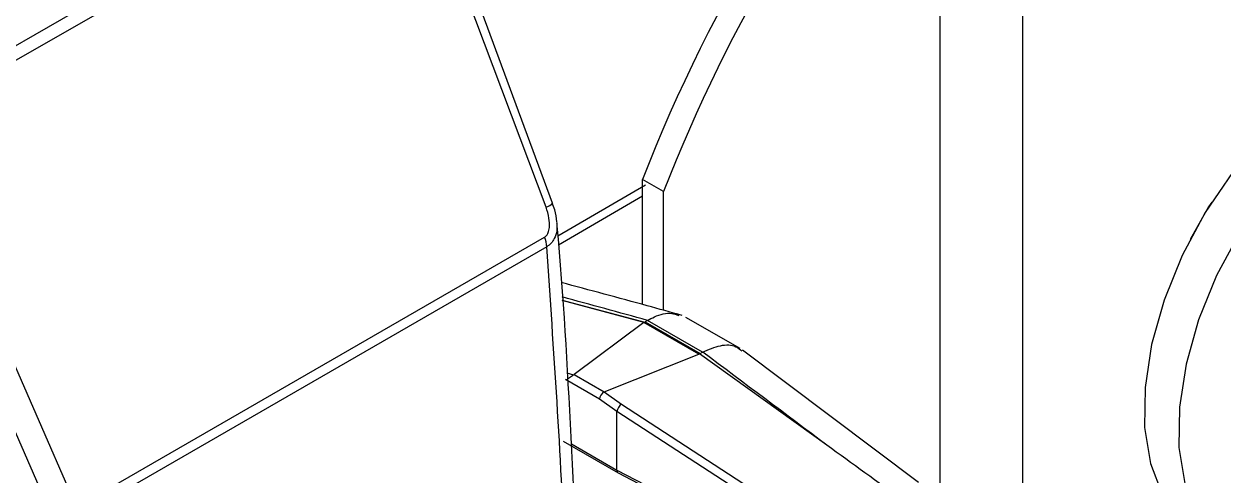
# Model space of a CAD drawing. Extents: x 7 to 135, y 3 to 97.
# Drawn here: x 99.184 to 101.107, y 75.435 to 76.159 of the extents above; entities that cross this region are included whole.
import ezdxf

# ---------------------------------------------------------------- set-up
doc = ezdxf.new("R2010")
doc.units = 0
doc.header["$MEASUREMENT"] = 0
doc.layers.add('OBJECT', color=7, linetype='CONTINUOUS')

msp = doc.modelspace()

# ---------------------------------------------------------------- linework, layer by layer
at = {"layer": 'OBJECT'}
for p, q in [((100.6533, 75.3971), (100.6533, 82.2536)), ((100.7862, 75.2971), (100.7862, 82.1769)), ((98.9798, 76.0142), (99.7662, 76.4682)), ((99.7782, 76.4514), (98.9986, 76.0014)), ((100.0214, 75.8653), (99.8105, 76.4264)), ((100.0316, 75.8716), (99.9097, 76.2025)), ((99.2298, 75.3679), (98.9507, 76.0065)), ((98.9986, 76.0014), (99.2686, 75.3837)), ((100.0405, 75.819), (100.1807, 75.901)), ((100.21, 75.8902), (100.176, 75.9098)), ((100.176, 75.7089), (100.176, 75.9098)), ((100.176, 75.8831), (100.0414, 75.8044)), ((100.21, 75.6996), (100.21, 75.8902)), ((99.2686, 75.3837), (100.0189, 75.8169)), ((100.0225, 75.8015), (99.2722, 75.3684)), ((100.0472, 75.7161), (100.1797, 75.6808)), ((100.1786, 75.6801), (100.0473, 75.7151)), ((100.3326, 75.6382), (100.2456, 75.6883)), ((100.1781, 75.6798), (100.0667, 75.5965)), ((100.2662, 75.6291), (100.1781, 75.6798)), ((100.1797, 75.6808), (100.1786, 75.6801)), ((100.1839, 75.6833), (100.1802, 75.6812)), ((100.1802, 75.6812), (100.2686, 75.6303)), ((100.2723, 75.6324), (100.1839, 75.6833)), ((100.1146, 75.5689), (100.2662, 75.6291)), ((100.4716, 75.4831), (100.2676, 75.6296)), ((100.2686, 75.6303), (100.2723, 75.6324)), ((100.6187, 75.4232), (100.3366, 75.6355)), ((100.1072, 75.5571), (100.0524, 75.5886)), ((100.0549, 75.5993), (100.0656, 75.5959)), ((100.0667, 75.5965), (100.1146, 75.5689)), ((100.1349, 75.5372), (100.1072, 75.5571)), ((100.1144, 75.5688), (100.1423, 75.5488)), ((100.4393, 75.3395), (100.1349, 75.5372)), ((100.135, 75.4432), (100.1349, 75.5372)), ((100.1423, 75.5488), (100.4465, 75.3512)), ((100.0488, 75.4895), (100.1371, 75.4387)), ((100.0621, 75.4852), (100.135, 75.4432)), ((100.135, 75.4432), (100.2103, 75.4039)), ((100.1372, 75.4386), (100.2124, 75.3993))]:
    msp.add_line(p, q, dxfattribs=at)
at = {"layer": 'OBJECT', "flags": 128}
for points in [[(101.1716, 75.9792), (101.1224, 75.9211), (101.0786, 75.8565), (101.0417, 75.7875), (101.0126, 75.7161), (100.9925, 75.6448), (100.982, 75.5759), (100.9813, 75.5114), (100.9905, 75.4536), (101.0094, 75.4043), (101.0372, 75.365), (101.071, 75.3383)], [(101.2267, 75.9473), (101.1776, 75.8893), (101.1338, 75.8247), (101.0968, 75.7556), (101.0678, 75.6843), (101.0477, 75.613), (101.0371, 75.544), (101.0364, 75.4796), (101.0457, 75.4218), (101.0645, 75.3724), (101.0924, 75.3332), (101.1284, 75.3052), (101.1713, 75.2894), (101.2198, 75.2864), (101.2724, 75.2962), (101.3272, 75.3185), (101.3827, 75.3526), (101.3964, 75.3629)], [(101.0892, 75.8734), (101.084, 75.8655), (101.0545, 75.8134)]]:
    msp.add_lwpolyline(points, dxfattribs=at)
at = {"layer": 'OBJECT'}
for centre, radius, start, end in [((102.5462, 74.991), 2.542, 138.127, 158.8102), ((102.5801, 74.9714), 2.542, 139.2863, 158.8102), ((100.0157, 75.8865), 0.022, 285.0586, 318.0978), ((99.9818, 75.8), 0.0407, 2.1912, 24.4656)]:
    msp.add_arc(centre, radius, start, end, dxfattribs=at)
for centre, major_axis, ratio, start_param, end_param in [((98.4678, 74.9059), (5.7573, -1.2716), 0.198151, 1.312096, 1.336934), ((99.8634, 75.7656), (0.3233, -0.0739), 0.221449, 6.097225, 6.103742), ((99.8637, 75.7655), (0.3274, -0.0717), 0.201693, 6.058952, 6.065463), ((99.8673, 75.7676), (0.3274, -0.0717), 0.201693, 6.065463, 6.069667), ((100.9603, 75.134), (0.6997, -0.4909), 0.108843, 3.05711, 3.070199), ((100.9598, 75.1343), (0.6944, -0.4931), 0.104694, 3.093637, 3.106728), ((100.9635, 75.1364), (0.6944, -0.4931), 0.104694, 3.090296, 3.093637), ((95.9673, 76.827), (13.537, -9.6303), 0.094718, 1.299662, 1.315174), ((100.0405, 75.6036), (0.0269, -0.0062), 0.221449, 5.956623, 6.097225), ((100.1143, 75.5611), (0.00542, 0.00841), 0.541883, 0.864153, 2.38259), ((100.1724, 75.5277), (0.0583, -0.0409), 0.108843, 3.070199, 3.096379), ((100.1418, 75.5414), (0.00564, 0.00826), 0.489088, 0.879924, 2.392006), ((100.2759, 75.4451), (0.141, -0.0922), 0.040881, 3.162041, 3.168396), ((100.1419, 75.4474), (0.00481, 0.00877), 0.561383, 2.344108, 3.15297)]:
    msp.add_ellipse(centre, major_axis=major_axis, ratio=ratio, start_param=start_param, end_param=end_param, dxfattribs=at)
for points, knots in [([(100.0189, 75.8169), (100.0201, 75.8178), (100.0227, 75.8197), (100.0255, 75.8252), (100.0274, 75.8345), (100.0265, 75.8488), (100.0232, 75.8594), (100.0214, 75.8653)], [0, 0, 0, 0, 0.105248, 0.21011, 0.376734, 0.652861, 1, 1, 1, 1]), ([(100.0387, 75.8416), (100.038, 75.8481), (100.037, 75.8585), (100.0329, 75.868), (100.0314, 75.8715)], [0, 0, 0, 0, 0.63168, 1, 1, 1, 1]), ([(100.0383, 75.8407), (100.0387, 75.8362), (100.0396, 75.8269), (100.0356, 75.8157), (100.0299, 75.807), (100.025, 75.8034), (100.0225, 75.8015)], [0, 0, 0, 0, 0.280765, 0.57986, 0.785141, 1, 1, 1, 1]), ([(100.0789, 74.94), (100.0783, 75.0091), (100.0764, 75.1967), (100.0623, 75.4946), (100.0493, 75.7255), (100.0391, 75.8388), (100.0389, 75.8408)], [0, 0, 0, 0, 0.225668, 0.612173, 0.993157, 1, 1, 1, 1]), ([(100.0629, 74.9161), (100.0602, 75.0451), (100.0538, 75.3446), (100.0339, 75.6358), (100.0225, 75.8015)], [0, 0, 0, 0, 0.430633, 1, 1, 1, 1]), ([(100.2396, 75.6914), (100.221, 75.6966), (100.1565, 75.7144), (100.0915, 75.7319), (100.0454, 75.7443)], [0, 0, 0, 0, 0.289696, 1, 1, 1, 1]), ([(100.1843, 75.6835), (100.1879, 75.6854), (100.2008, 75.6923), (100.2189, 75.6969), (100.2305, 75.6926), (100.2341, 75.6913)], [0, 0, 0, 0, 0.20813, 0.74991, 1, 1, 1, 1]), ([(100.2726, 75.6325), (100.2822, 75.6367), (100.3015, 75.645), (100.3236, 75.6445), (100.3325, 75.6368), (100.3356, 75.6342)], [0, 0, 0, 0, 0.396308, 0.792612, 1, 1, 1, 1]), ([(100.0524, 75.5886), (100.0535, 75.5887), (100.0553, 75.5887), (100.058, 75.5907), (100.0606, 75.593), (100.0631, 75.5949), (100.0649, 75.5956), (100.0656, 75.5959)], [0, 0, 0, 0, 0.281503, 0.477149, 0.672463, 0.878462, 1, 1, 1, 1]), ([(100.9648, 75.1205), (100.9609, 75.1234), (100.9411, 75.1381), (100.8583, 75.1997), (100.6986, 75.3181), (100.5532, 75.4239), (100.4716, 75.4831)], [0, 0, 0, 0, 0.024148, 0.120739, 0.507103, 1, 1, 1, 1])]:
    msp.add_open_spline(points, degree=3, knots=knots, dxfattribs=at)

doc.saveas('drawing.dxf')
